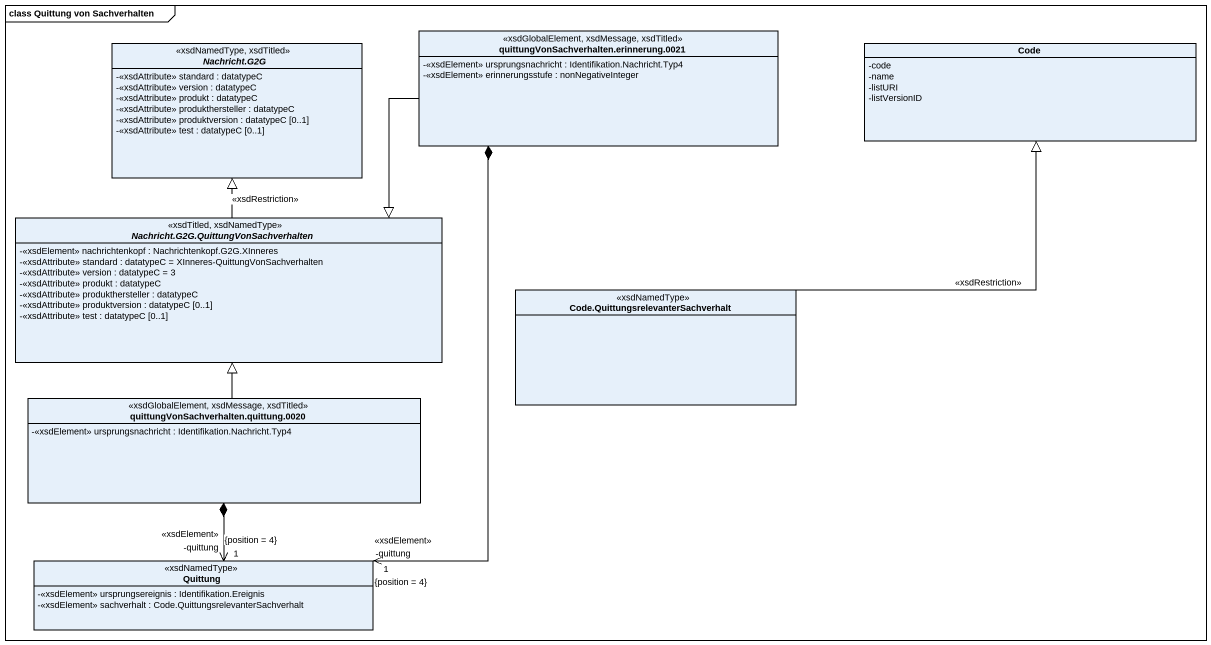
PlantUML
@startuml
mainframe class Quittung von Sachverhalten
hide circle
hide empty members
skinparam classAttributeIconSize 0
abstract class "Nachricht.G2G" as Nachricht_G2G <<xsdNamedType, xsdTitled>> {
  -<<xsdAttribute>> standard : datatypeC
  -<<xsdAttribute>> version : datatypeC
  -<<xsdAttribute>> produkt : datatypeC
  -<<xsdAttribute>> produkthersteller : datatypeC
  -<<xsdAttribute>> produktversion : datatypeC [0..1]
  -<<xsdAttribute>> test : datatypeC [0..1]
}
class "quittungVonSachverhalten.erinnerung.0021" as quittungVonSachverhalten <<xsdGlobalElement, xsdMessage, xsdTitled>> {
  -<<xsdElement>> ursprungsnachricht : Identifikation.Nachricht.Typ4
  -<<xsdElement>> erinnerungsstufe : nonNegativeInteger
}
class Code {
  -code
  -name
  -listURI
  -listVersionID
}
abstract class "Nachricht.G2G.QuittungVonSachverhalten" as Nachricht_G2G_2 <<xsdTitled, xsdNamedType>> {
  -<<xsdElement>> nachrichtenkopf : Nachrichtenkopf.G2G.XInneres
  -<<xsdAttribute>> standard : datatypeC = XInneres-QuittungVonSachverhalten
  -<<xsdAttribute>> version : datatypeC = 3
  -<<xsdAttribute>> produkt : datatypeC
  -<<xsdAttribute>> produkthersteller : datatypeC
  -<<xsdAttribute>> produktversion : datatypeC [0..1]
  -<<xsdAttribute>> test : datatypeC [0..1]
}
class "Code.QuittungsrelevanterSachverhalt" as Code_QuittungsrelevanterSach <<xsdNamedType>>
class "quittungVonSachverhalten.quittung.0020" as quittungVonSachverhalten_2 <<xsdGlobalElement, xsdMessage, xsdTitled>> {
  -<<xsdElement>> ursprungsnachricht : Identifikation.Nachricht.Typ4
}
class Quittung <<xsdNamedType>> {
  -<<xsdElement>> ursprungsereignis : Identifikation.Ereignis
  -<<xsdElement>> sachverhalt : Code.QuittungsrelevanterSachverhalt
}
quittungVonSachverhalten -left-|> Nachricht_G2G_2
Nachricht_G2G_2 -up-|> Nachricht_G2G : <<xsdRestriction>>
Code_QuittungsrelevanterSach -up-|> Code : <<xsdRestriction>>
quittungVonSachverhalten_2 -up-|> Nachricht_G2G_2
quittungVonSachverhalten_2 *--> "-quittung\n1\n<<xsdElement>>\n{position = 4}" Quittung
Quittung "-quittung\n<<xsdElement>>\n1\n{position = 4}" <-up-* quittungVonSachverhalten
@enduml
